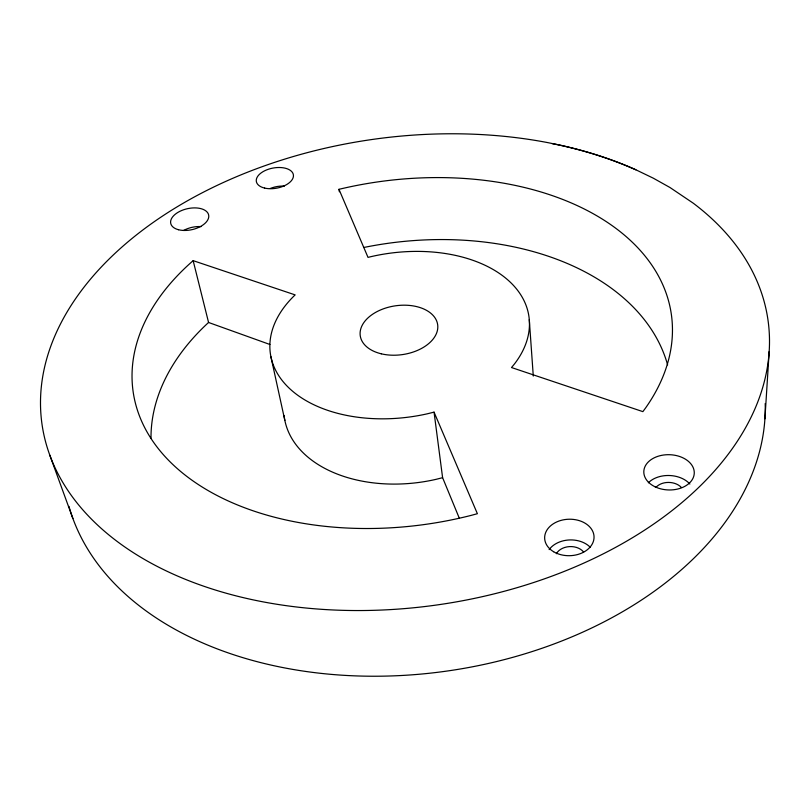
<?xml version="1.0" encoding="UTF-8"?>
<svg xmlns="http://www.w3.org/2000/svg" width="810" height="810" viewBox="0 0 810 810"><rect width="100%" height="100%" fill="white"/><g stroke="black" fill="none" stroke-linecap="round" stroke-linejoin="round"><path stroke-width="1.21" d="M764.913 418.8L769.176 351.52M459.392 518.42L442.604 477.687L436.114 479.328A125.894 83.632 -8.2 0 1 284.097 415.591M434.049 412.138L427.295 413.809A130.602 82.468 -8.2 0 1 291.185 390.005A130.602 82.468 -8.2 0 1 294.202 295.792L295.164 294.901L193.155 260.658A271.866 172.894 -8.2 0 0 175 466.519A271.866 172.894 -8.2 0 0 471.359 515.332L477.384 513.702L434.049 412.138L442.604 477.687M552.005 143.552L558.829 144.889A366.707 234.981 -8.2 0 1 635.769 169.735L653.295 178.18L669.971 187.505L693.198 203.148A366.707 234.981 -8.2 0 1 514.208 588.505A366.707 234.981 -8.2 0 1 40.956 390.926A366.707 234.981 -8.2 0 1 548.613 142.783L558.93 144.97A366.758 235.042 -8.2 0 1 635.88 169.827M193.155 260.658L208.565 322.471L269.922 344.493M338.975 189.317L368.013 257.388L370.484 256.77A130.602 82.468 -8.2 0 1 502.615 275.724A130.602 82.468 -8.2 0 1 514.33 364.135L511.505 367.537L642.867 411.632L645.55 408.017A271.866 172.894 -8.2 0 0 612.603 225.96A271.866 172.894 -8.2 0 0 338.975 189.317L339.38 191.778M49.805 455.19L72.89 518.521M270.884 356.613L284.857 420.461M529.284 319.626L533.284 376.053M765.197 403.542A353.099 237.796 -8.2 0 1 453.478 670.093A353.099 237.796 -8.2 0 1 70.379 511.11M70.045 510.047A353.099 237.796 -8.2 0 1 68.982 506.402M151.004 438.392A261.924 175.162 -8.2 0 1 208.565 322.471M363.801 247.485A261.924 175.162 -8.2 0 1 667.612 364.895M655.989 487.387A14.955 10.601 2.1 0 1 681.301 487.397M556.348 553.726A15.319 11.461 -1.4 0 1 569.41 546.608A15.319 11.461 -1.4 0 1 583.615 552.025M183.506 230.506A19.227 10.803 -12.7 0 1 201.062 226.608M270.418 188.406A18.65 10.307 -10.5 0 1 284.371 186.108M648.354 482.78A24.928 17.668 2.1 0 1 689.867 484.015M549.129 549.595A24.391 18.255 -1.4 0 1 590.379 547.398M264.637 188.082A18.832 10.226 -10.5 0 0 293.423 176.317A18.832 10.226 -10.5 0 0 266.49 169.958A18.832 10.226 -10.5 0 0 264.637 188.082M178.524 229.736A19.42 10.722 -12.6 0 0 208.686 217.363A19.42 10.722 -12.6 0 0 181.845 210.438A19.42 10.722 -12.6 0 0 178.524 229.736M553.584 551.711A24.715 18.245 -1.6 0 0 593.7 540.209A24.715 18.245 -1.6 0 0 560.753 520.465A24.715 18.245 -1.6 0 0 553.584 551.711M655.179 486.85A25.242 17.638 1.8 0 0 694.231 473.749A25.242 17.638 1.8 0 0 657.71 456.384A25.242 17.638 1.8 0 0 655.179 486.85M381.267 353.808A39.103 24.644 -8.2 0 0 437.764 325.6A39.103 24.644 -8.2 0 0 377.825 311.212A39.103 24.644 -8.2 0 0 381.267 353.808"/></g></svg>
